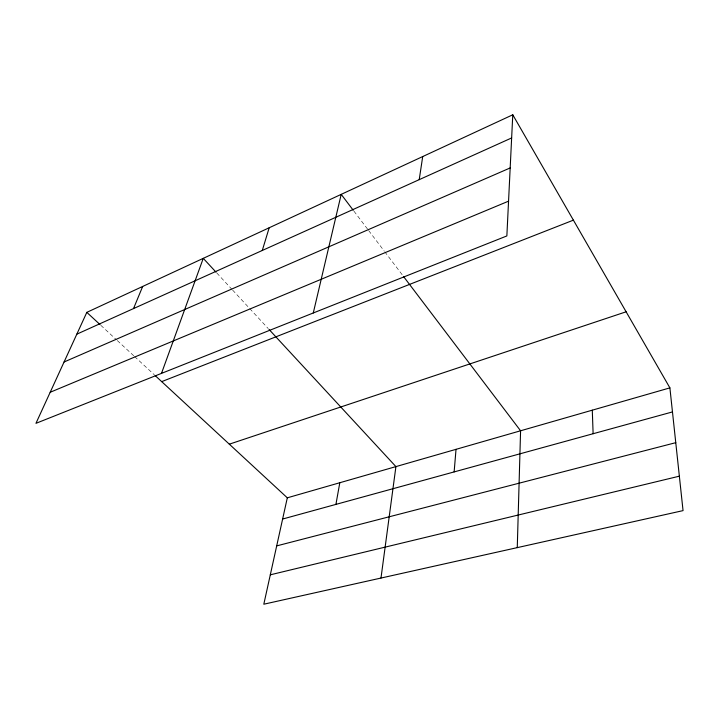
<?xml version="1.0" encoding="UTF-8"?>
<svg xmlns="http://www.w3.org/2000/svg" width="719" height="719" viewBox="0 0 719 719"><rect width="100%" height="100%" fill="white"/><g stroke="black" fill="none" stroke-linecap="round" stroke-linejoin="round"><path stroke-width="0.54" stroke-dasharray="3.6 2.7" d="M100.813 325.303L116.46 339.772M117.278 340.536L133.743 355.761M134.561 356.525L154.297 374.779M216.805 272.986L231.851 289.263M232.605 290.072L268.268 328.619M353.937 211.143L368.011 229.694M368.676 230.574L384.081 250.877M384.755 251.758L402.838 275.593"/><path stroke-width="1.08" d="M517.267 547.626L520.583 430.78L403.503 276.473M512.773 114.788L506.859 235.94L35.95 423.338L86.819 312.361L512.773 114.788L669.892 387.874L683.05 510.616L263.81 604.212L287.312 497.818L155.124 375.543M454.138 471.916L456.026 449.33M380.989 578.049L395.917 466.604L269.032 329.446M419.222 179.651L422.709 156.562M335.917 504.387L339.808 482.728M313.277 312.981L341.201 194.364L353.263 210.263M262.282 250.473L269.185 227.77M161.487 373.386L203.261 258.346L216.051 272.177M133.518 308.577L142.677 286.45M76.825 334.164L511.649 137.94M64.072 361.99L510.175 167.94M50.195 392.268L508.558 201.167M161.703 381.627L573.394 220.149M229.325 444.171L626.123 311.794M287.312 497.818L669.892 387.874M282.621 519.037L672.472 411.924M276.689 545.892L675.77 442.67M270.299 574.823L679.356 476.176M86.819 312.361L99.995 324.548M592.285 410.172L593.121 433.728"/></g></svg>
